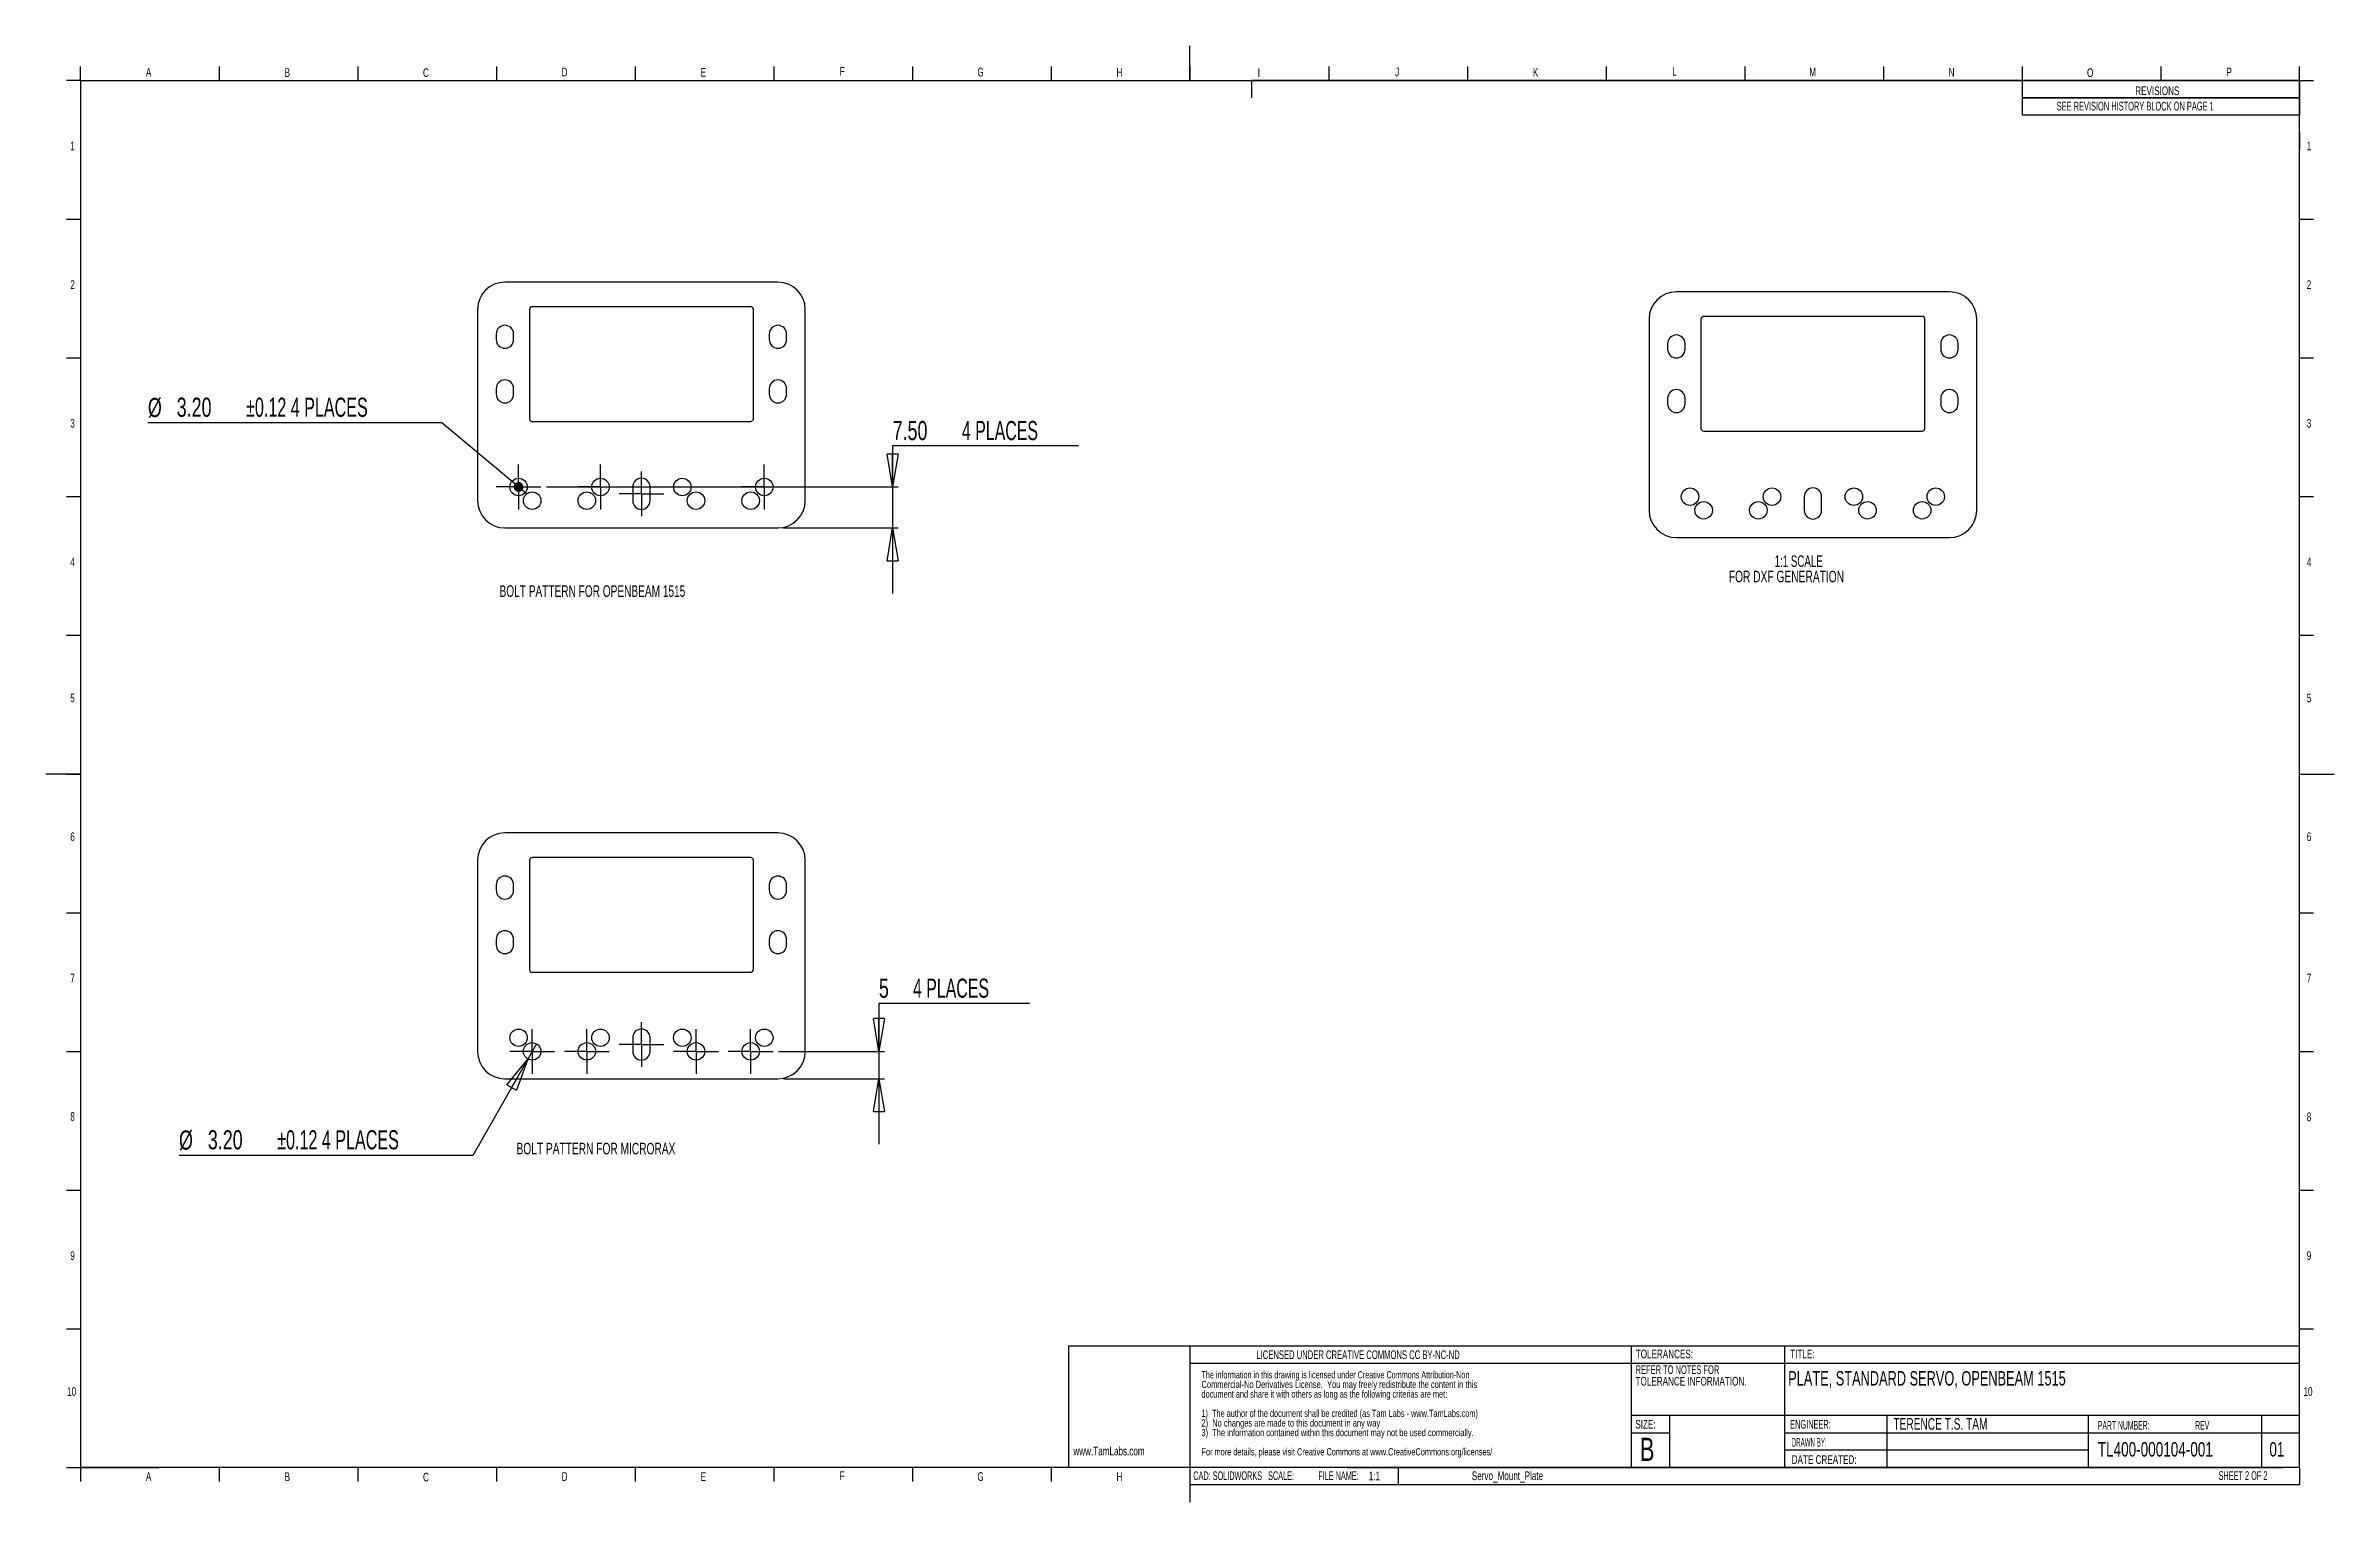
# Model space of a CAD drawing. Extents: x 6 to 425, y 6 to 273.
import ezdxf
from ezdxf.enums import TextEntityAlignment as Align

# ---------------------------------------------------------------- set-up
doc = ezdxf.new("R2010")
doc.units = 0
doc.layers.get('0').update_dxf_attribs({"linetype": 'CONTINUOUS'})
doc.dimstyles.new('SLDDIMSTYLE0', dxfattribs={"dimtxt": 3.5, "dimasz": 6, "dimexe": 0, "dimexo": 0.0625, "dimgap": 0.875, "dimtad": 0, "dimtih": 1, "dimtoh": 1, "dimrnd": 1e-09, "dimzin": 12, "dimblk1": 'CLOSED', "dimblk2": 'CLOSED', "dimsah": 1, "dimcen": 0.09, "dimazin": 3, "dimtfac": 1, "dimtmove": 0, "dimatfit": 3})
doc.dimstyles.new('SLDDIMSTYLE1', dxfattribs={"dimtxt": 3.5, "dimasz": 6, "dimexe": 0, "dimexo": 0.0625, "dimgap": 0.875, "dimtad": 0, "dimtih": 1, "dimtoh": 1, "dimrnd": 1e-09, "dimzin": 12, "dimblk1": 'NONE', "dimblk2": 'CLOSED', "dimsah": 1, "dimcen": 0, "dimazin": 3, "dimtol": 1, "dimtp": 0.12, "dimtm": 0.12, "dimtfac": 1, "dimtmove": 0, "dimatfit": 3})
doc.dimstyles.new('SLDDIMSTYLE2', dxfattribs={"dimtxt": 3.5, "dimasz": 6, "dimexe": 0, "dimexo": 0.0625, "dimgap": 0.875, "dimtad": 0, "dimtih": 1, "dimtoh": 1, "dimrnd": 1e-09, "dimzin": 4, "dimblk1": 'CLOSED', "dimblk2": 'CLOSED', "dimsah": 1, "dimcen": 0.09, "dimazin": 3, "dimtfac": 1, "dimtmove": 0, "dimatfit": 3})
doc.dimstyles.new('SLDDIMSTYLE3', dxfattribs={"dimtxt": 3.5, "dimasz": 1.8, "dimexe": 0, "dimexo": 0.0625, "dimgap": 0.875, "dimtad": 0, "dimtih": 1, "dimtoh": 1, "dimrnd": 1e-09, "dimzin": 12, "dimblk1": 'NONE', "dimblk2": 'DOT', "dimsah": 1, "dimcen": 0, "dimazin": 3, "dimtol": 1, "dimtp": 0.12, "dimtm": 0.12, "dimtfac": 1, "dimtmove": 0, "dimatfit": 3})

# ---------------------------------------------------------------- blocks, each defined once
blk = doc.blocks.new('SW_NOTE_0')
at = {"color": 0, "linetype": 'CONTINUOUS'}
for s, width, p in [('REFER TO NOTES FOR ', 0.626316, (0, 0)), ('TOLERANCE INFORMATION.', 0.7, (0, -2.12))]:
    blk.add_text(s, height=1.5875, dxfattribs=dict(at, width=width)).set_placement(p, align=Align.BOTTOM_LEFT)
blk = doc.blocks.new('SW_NOTE_1')
at = {"color": 0, "linetype": 'CONTINUOUS'}
for s, height, width, p in [('REVISIONS', 1.587, 0.7, (0, 0)), ('SEE REVISION HISTORY BLOCK ON PAGE 1', 1.5875, 0.641667, (-14.39, -2.82))]:
    blk.add_text(s, height=height, dxfattribs=dict(at, width=width)).set_placement(p, align=Align.BOTTOM_LEFT)
blk = doc.blocks.new('SW_NOTE_2')
at = {"color": 0, "linetype": 'CONTINUOUS'}
for s, width, p in [('The information in this drawing is licensed under Creative Commons Attribution-Non ', 0.653614, (0, 0)), ('Commercial-No Derivatives License.  You may freely redistribute the content in this ', 0.65, (0, -1.76)), ('document and share it with others as long as the following criterias are met: ', 0.637179, (0, -3.53)), ('2)  No changes are made to this document in any way ', 0.619231, (0, -8.82)), ('1)  The author of the document shall be credited (as Tam Labs - www.TamLabs.com) ', 0.635185, (0, -7.06)), ('3)  The information contained within this document may not be used commercially.', 0.6475, (0, -10.58)), ('For more details, please visit Creative Commons at www.CreativeCommons.org/licenses/', 0.666667, (0, -14.11))]:
    blk.add_text(s, height=1.3229, dxfattribs=dict(at, width=width)).set_placement(p, align=Align.BOTTOM_LEFT)
blk = doc.blocks.new('SW_NOTE_3')
at = {"color": 0, "linetype": 'CONTINUOUS'}
for s, height, width, p in [('1:1 SCALE ', 2.117, 0.63, (0, 0)), ('FOR DXF GENERATION', 2.1167, 0.661111, (-8.39, -2.82))]:
    blk.add_text(s, height=height, dxfattribs=dict(at, width=width)).set_placement(p, align=Align.BOTTOM_LEFT)
blk = doc.blocks.new('_CLOSED')
at = {"color": 0, "linetype": 'BYBLOCK'}
for p, q in [((-1, 0.166667), (0, 0)), ((-1, 0.166667), (-1, -0.166667)), ((0, 0), (-1, -0.166667)), ((0, 0), (-1, 0))]:
    blk.add_line(p, q, dxfattribs=at)
blk = doc.blocks.new('_D')
at = {"color": 7, "linetype": 'CONTINUOUS'}
for p, q in [((186.52, 97.68), (158.93, 97.68)), ((158.93, 97.68), (158.93, 88.9)), ((140.54, 88.9), (159.93, 88.9)), ((158.93, 88.9), (158.93, 83.9)), ((141.44, 83.9), (159.93, 83.9)), ((158.93, 83.9), (158.93, 71.9))]:
    blk.add_line(p, q, dxfattribs=at)
at = {"color": 7, "linetype": 'CONTINUOUS', "xscale": 6, "yscale": 6}
for p, rotation in [((158.93, 88.9, -1.4), 270), ((158.93, 83.9, -1.4), 90)]:
    blk.add_blockref('_CLOSED', p, dxfattribs=dict(at, rotation=rotation))
at = {"color": 7, "linetype": 'CONTINUOUS'}
for s, width, p in [('5', 0.7, (158.93, 97.68, -1.4)), (' 4 PLACES', 0.622222, (164.36, 97.68, -1.4))]:
    blk.add_text(s, height=3.5, dxfattribs=dict(at, width=width)).set_placement(p, align=Align.BOTTOM_LEFT)
blk = doc.blocks.new('_D_1')
at = {"color": 7, "linetype": 'CONTINUOUS'}
for p, q in [((96.23, 90.29), (94.64, 87.51)), ((94.64, 87.51), (84.57, 69.87)), ((84.57, 69.87), (30.75, 69.87))]:
    blk.add_line(p, q, dxfattribs=at)
at = {"color": 7, "linetype": 'CONTINUOUS', "xscale": 6, "yscale": 6, "rotation": 60.2916392858}
blk.add_blockref('_CLOSED', (94.64, 87.51, -1.4), dxfattribs=at)
at = {"color": 7, "linetype": 'CONTINUOUS'}
for s, width, p in [('%%c', 0.7, (30.75, 69.87, -1.4)), ('3.20', 0.7, (36.03, 69.92, -1.4)), (' ±0.12 4 PLACES', 0.63, (47.92, 69.92, -1.4))]:
    blk.add_text(s, height=3.5, dxfattribs=dict(at, width=width)).set_placement(p, align=Align.BOTTOM_LEFT)
blk = doc.blocks.new('_NONE')
blk = doc.blocks.new('SW_CENTERMARKSYMBOL_0')
at = {"color": 0, "linetype": 'CONTINUOUS'}
for p, q in [((-2.5, 0), (-4.1, 0)), ((0, 0), (-2.5, 0)), ((0, 2.5), (0, 4.1)), ((0, 0), (0, 2.5)), ((0, 0), (0, -2.5)), ((0, 0), (2.5, 0)), ((2.5, 0), (4.1, 0)), ((0, -2.5), (0, -4.1))]:
    blk.add_line(p, q, dxfattribs=at)
blk = doc.blocks.new('SW_CENTERMARKSYMBOL_1')
at = {"color": 0, "linetype": 'CONTINUOUS'}
for p, q in [((-2.5, 0), (-4.1, 0)), ((0, 0), (-2.5, 0)), ((0, 2.5), (0, 4.1)), ((0, 0), (0, 2.5)), ((0, 0), (0, -2.5)), ((0, 0), (2.5, 0)), ((2.5, 0), (4.1, 0)), ((10, 1.25), (10, 2.85)), ((10, -1.25), (10, 1.25)), ((20, 1.25), (20, 2.85)), ((20, -1.25), (20, 1.25)), ((0, -2.5), (0, -4.1)), ((7.5, -1.25), (5.9, -1.25)), ((10, -1.25), (7.5, -1.25)), ((10, -1.25), (10, -3.75)), ((10, -1.25), (12.5, -1.25)), ((10, -3.75), (10, -5.35)), ((12.5, -1.25), (14.1, -1.25)), ((17.5, -1.25), (15.9, -1.25)), ((20, -1.25), (17.5, -1.25)), ((20, -1.25), (20, -3.75)), ((20, -1.25), (22.5, -1.25)), ((20, -3.75), (20, -5.35)), ((22.5, -1.25), (24.1, -1.25))]:
    blk.add_line(p, q, dxfattribs=at)
blk = doc.blocks.new('SW_CENTERMARKSYMBOL_2')
at = {"color": 0, "linetype": 'CONTINUOUS'}
for p, q in [((-2.5, 0), (-4.1, 0)), ((0, 0), (-2.5, 0)), ((0, 2.5), (0, 4.1)), ((0, 0), (0, 2.5)), ((0, 0), (0, -2.5)), ((0, 0), (2.5, 0)), ((2.5, 0), (4.1, 0)), ((0, -2.5), (0, -4.1))]:
    blk.add_line(p, q, dxfattribs=at)
blk = doc.blocks.new('_D_2')
at = {"color": 7, "linetype": 'CONTINUOUS'}
for p, q in [((195.49, 199.79), (161.44, 199.79)), ((161.44, 199.79), (161.44, 192.26)), ((98.04, 192.26), (162.44, 192.26)), ((161.44, 192.26), (161.44, 184.76)), ((141.44, 184.76), (162.44, 184.76)), ((161.44, 184.76), (161.44, 172.76))]:
    blk.add_line(p, q, dxfattribs=at)
at = {"color": 7, "linetype": 'CONTINUOUS', "xscale": 6, "yscale": 6}
for p, rotation in [((161.44, 192.26, -1.4), 270), ((161.44, 184.76, -1.4), 90)]:
    blk.add_blockref('_CLOSED', p, dxfattribs=dict(at, rotation=rotation))
at = {"color": 7, "linetype": 'CONTINUOUS'}
for s, width, p in [('7.50', 0.7, (161.44, 199.79, -1.4)), (' 4 PLACES', 0.622222, (173.33, 199.79, -1.4))]:
    blk.add_text(s, height=3.5, dxfattribs=dict(at, width=width)).set_placement(p, align=Align.BOTTOM_LEFT)
blk = doc.blocks.new('_DOT')
at = {"color": 0, "linetype": 'BYBLOCK'}
blk.add_line((-0.5, 0), (-1, 0), dxfattribs=at)
at = {"color": 0, "linetype": 'BYBLOCK', "const_width": 0.5}
blk.add_lwpolyline([(-0.25, 0, 1), (0.25, 0, 1)], format="xyb", close=True, dxfattribs=at)
blk = doc.blocks.new('_D_3')
at = {"color": 7, "linetype": 'CONTINUOUS'}
for p, q in [((78.88, 204.01), (25.05, 204.01)), ((92.94, 192.26), (78.88, 204.01))]:
    blk.add_line(p, q, dxfattribs=at)
at = {"color": 7, "linetype": 'CONTINUOUS', "xscale": 1.8, "yscale": 1.8, "rotation": 140.1247915177}
blk.add_blockref('_DOT', (92.94, 192.26, -1.4), dxfattribs=at)
at = {"color": 7, "linetype": 'CONTINUOUS'}
for s, width, p in [('%%c', 0.7, (25.05, 204.01, -1.4)), ('3.20', 0.7, (30.33, 204.06, -1.4)), (' ±0.12 4 PLACES', 0.63, (42.22, 204.06, -1.4))]:
    blk.add_text(s, height=3.5, dxfattribs=dict(at, width=width)).set_placement(p, align=Align.BOTTOM_LEFT)
blk = doc.blocks.new('SW_CENTERMARKSYMBOL_3')
at = {"color": 0, "linetype": 'CONTINUOUS'}
for p, q in [((-2.5, 0), (-4.1, 0)), ((0, 0), (-2.5, 0)), ((0, 2.5), (0, 4.1)), ((0, 0), (0, 2.5)), ((0, 0), (0, -2.5)), ((0, 0), (2.5, 0)), ((2.5, 0), (4.1, 0)), ((0, -2.5), (0, -4.1))]:
    blk.add_line(p, q, dxfattribs=at)
blk = doc.blocks.new('SW_CENTERMARKSYMBOL_4')
at = {"color": 0, "linetype": 'CONTINUOUS'}
for p, q in [((22.5, 3.75), (22.5, 5.35)), ((-2.5, 0), (-4.1, 0)), ((0, 0), (-2.5, 0)), ((0, 2.5), (0, 4.1)), ((0, 0), (0, 2.5)), ((0, 0), (0, -2.5)), ((0, 0), (2.5, 0)), ((2.5, 0), (4.1, 0)), ((20, 1.25), (18.4, 1.25)), ((22.5, 1.25), (20, 1.25)), ((22.5, 1.25), (22.5, 3.75)), ((22.5, 1.25), (22.5, -1.25)), ((22.5, 1.25), (25, 1.25)), ((25, 1.25), (26.6, 1.25)), ((0, -2.5), (0, -4.1)), ((22.5, -1.25), (22.5, -2.85))]:
    blk.add_line(p, q, dxfattribs=at)
blk = doc.blocks.new('SW_CENTERMARKSYMBOL_5')
at = {"color": 0, "linetype": 'CONTINUOUS'}
for p, q in [((-2.5, 0), (-4.1, 0)), ((0, 0), (-2.5, 0)), ((0, 2.5), (0, 4.1)), ((0, 0), (0, 2.5)), ((0, 0), (0, -2.5)), ((0, 0), (2.5, 0)), ((2.5, 0), (4.1, 0)), ((0, -2.5), (0, -4.1))]:
    blk.add_line(p, q, dxfattribs=at)

msp = doc.modelspace()

# ---------------------------------------------------------------- linework, layer by layer
at = {"color": 7, "linetype": 'CONTINUOUS'}
for p, q in [((215.9, 266.7), (215.9, 273.05)), ((12.7, 266.7), (12.7, 269.24)), ((38.1, 269.24), (38.1, 266.7)), ((63.5, 269.24), (63.5, 266.7)), ((88.9, 269.24), (88.9, 266.7)), ((114.3, 269.24), (114.3, 266.7)), ((139.7, 269.24), (139.7, 266.7)), ((165.1, 269.24), (165.1, 266.7)), ((190.5, 269.24), (190.5, 266.7)), ((215.9, 269.24), (215.9, 266.7)), ((241.3, 269.24), (241.3, 266.7)), ((266.7, 269.24), (266.7, 266.7)), ((292.1, 269.24), (292.1, 266.7)), ((317.5, 269.24), (317.5, 266.7)), ((342.9, 269.24), (342.9, 266.7)), ((368.3, 269.24), (368.3, 266.7)), ((393.7, 269.24), (393.7, 266.7)), ((419.1, 266.7), (419.1, 269.24)), ((12.7, 266.7), (10.16, 266.7)), ((12.7, 266.7), (419.1, 266.7)), ((12.7, 266.7), (12.7, 12.7)), ((419.1, 266.7), (227.162, 266.7)), ((227.162, 266.7), (227.162, 263.525)), ((419.1, 266.7), (368.3, 266.7)), ((368.3, 266.7), (368.3, 260.35)), ((419.1, 12.7), (419.1, 266.7)), ((419.1, 266.7), (419.1, 263.525)), ((419.1, 266.7), (419.1, 260.35)), ((419.1, 266.7), (421.64, 266.7)), ((419.1, 263.525), (368.3, 263.525)), ((368.3, 263.525), (419.1, 263.525)), ((419.1, 260.35), (368.3, 260.35)), ((419.1, 263.525), (419.1, 260.35)), ((419.1, 257.175), (419.1, 254)), ((10.16, 241.3), (12.7, 241.3)), ((419.1, 241.3), (421.64, 241.3)), ((140.435, 229.76), (90.435, 229.76)), ((354.978, 227.991), (304.978, 227.991)), ((85.435, 224.76), (85.435, 189.76)), ((94.935, 224.76), (94.935, 204.76)), ((135.435, 225.26), (95.435, 225.26)), ((135.935, 204.76), (135.935, 224.76)), ((145.435, 189.76), (145.435, 224.76)), ((299.978, 222.991), (299.978, 187.991)), ((309.478, 222.991), (309.478, 202.991)), ((349.978, 223.491), (309.978, 223.491)), ((350.478, 202.991), (350.478, 222.991)), ((359.978, 187.991), (359.978, 222.991)), ((88.835, 220.26), (88.835, 219.26)), ((92.035, 219.26), (92.035, 220.26)), ((138.835, 220.26), (138.835, 219.26)), ((142.035, 219.26), (142.035, 220.26)), ((303.378, 218.491), (303.378, 217.491)), ((306.578, 217.491), (306.578, 218.491)), ((353.378, 218.491), (353.378, 217.491)), ((356.578, 217.491), (356.578, 218.491)), ((10.16, 215.9), (12.7, 215.9)), ((419.1, 215.9), (421.64, 215.9)), ((88.835, 210.26), (88.835, 209.26)), ((92.035, 209.26), (92.035, 210.26)), ((138.835, 210.26), (138.835, 209.26)), ((142.035, 209.26), (142.035, 210.26)), ((303.378, 208.491), (303.378, 207.491)), ((306.578, 207.491), (306.578, 208.491)), ((353.378, 208.491), (353.378, 207.491)), ((356.578, 207.491), (356.578, 208.491)), ((95.435, 204.26), (135.435, 204.26)), ((309.978, 202.491), (349.978, 202.491)), ((10.16, 190.5), (12.7, 190.5)), ((113.835, 192.26), (113.835, 189.76)), ((117.035, 189.76), (117.035, 192.26)), ((328.378, 190.491), (328.378, 187.991)), ((331.578, 187.991), (331.578, 190.491)), ((419.1, 190.5), (421.64, 190.5)), ((90.435, 184.76), (140.435, 184.76)), ((304.978, 182.991), (354.978, 182.991)), ((10.16, 165.1), (12.7, 165.1)), ((419.1, 165.1), (421.64, 165.1)), ((12.7, 139.7), (6.35, 139.7)), ((10.16, 139.7), (12.7, 139.7)), ((419.1, 139.7), (421.64, 139.7)), ((419.1, 139.7), (425.45, 139.7)), ((140.435, 128.903), (90.435, 128.903)), ((85.435, 123.903), (85.435, 88.903)), ((94.935, 123.903), (94.935, 103.903)), ((135.435, 124.403), (95.435, 124.403)), ((135.935, 103.903), (135.935, 123.903)), ((145.435, 88.903), (145.435, 123.903)), ((88.835, 119.403), (88.835, 118.403)), ((92.035, 118.403), (92.035, 119.403)), ((138.835, 119.403), (138.835, 118.403)), ((142.035, 118.403), (142.035, 119.403)), ((10.16, 114.3), (12.7, 114.3)), ((419.1, 114.3), (421.64, 114.3)), ((88.835, 109.403), (88.835, 108.403)), ((92.035, 108.403), (92.035, 109.403)), ((138.835, 109.403), (138.835, 108.403)), ((142.035, 108.403), (142.035, 109.403)), ((95.435, 103.403), (135.435, 103.403)), ((10.16, 88.9), (12.7, 88.9)), ((113.835, 91.403), (113.835, 88.903)), ((117.035, 88.903), (117.035, 91.403)), ((419.1, 88.9), (421.64, 88.9)), ((90.435, 83.903), (140.435, 83.903)), ((10.16, 63.5), (12.7, 63.5)), ((419.1, 63.5), (421.64, 63.5)), ((10.16, 38.1), (12.7, 38.1)), ((419.1, 12.7), (419.1, 38.1)), ((419.1, 38.1), (421.64, 38.1)), ((215.9, 34.925), (193.675, 34.925)), ((193.675, 34.925), (193.675, 12.7)), ((215.9, 34.925), (215.9, 12.7)), ((419.1, 34.925), (215.9, 34.925)), ((215.9, 34.925), (215.9, 12.7)), ((296.712, 34.925), (296.712, 12.7)), ((324.794, 34.925), (324.794, 12.7)), ((296.712, 31.75), (215.9, 31.75)), ((419.1, 31.75), (296.712, 31.75)), ((419.1, 22.225), (296.712, 22.225)), ((303.697, 22.225), (303.697, 12.7)), ((343.506, 22.225), (343.506, 12.7)), ((380.365, 22.225), (380.365, 12.7)), ((412.115, 22.225), (412.115, 12.7)), ((296.712, 19.05), (303.697, 19.05)), ((324.794, 19.05), (419.1, 19.05)), ((10.16, 12.7), (27.084, 12.7)), ((200.201, 12.7), (12.7, 12.7)), ((12.7, 12.7), (12.7, 10.16)), ((38.1, 12.7), (38.1, 10.16)), ((63.5, 12.7), (63.5, 10.16)), ((88.9, 12.7), (88.9, 10.16)), ((114.3, 12.7), (114.3, 10.16)), ((139.7, 12.7), (139.7, 10.16)), ((165.1, 12.7), (165.1, 10.16)), ((190.5, 12.7), (190.5, 10.16)), ((215.9, 12.7), (193.675, 12.7)), ((419.1, 12.7), (200.201, 12.7)), ((215.9, 12.7), (215.9, 9.525)), ((215.9, 12.7), (215.9, 10.16)), ((215.9, 12.7), (215.9, 6.35)), ((419.1, 12.7), (244.7, 12.7)), ((330.2, 12.7), (244.7, 12.7)), ((244.7, 12.7), (330.2, 12.7)), ((330.2, 12.7), (244.7, 12.7)), ((251.05, 12.7), (244.7, 12.7)), ((254, 12.7), (254, 9.525)), ((274.32, 12.7), (317.529, 12.7)), ((317.53, 12.7), (339.755, 12.7)), ((380.365, 15.875), (324.794, 15.875)), ((368.3, 12.7), (330.2, 12.7)), ((339.725, 12.7), (415.957, 12.7)), ((419.1, 12.7), (368.3, 12.7)), ((419.1, 12.7), (419.1, 9.525)), ((419.1, 9.525), (215.9, 9.525))]:
    msp.add_line(p, q, dxfattribs=at)
for centre in [(92.935, 192.26), (107.935, 192.26), (122.935, 192.26), (137.935, 192.26), (95.435, 189.76), (105.435, 189.76), (125.435, 189.76), (135.435, 189.76), (307.478, 190.491), (309.978, 187.991), (319.978, 187.991), (322.478, 190.491), (337.478, 190.491), (339.978, 187.991), (349.978, 187.991), (352.478, 190.491), (92.935, 91.403), (107.935, 91.403), (122.935, 91.403), (137.935, 91.403), (95.435, 88.903), (105.435, 88.903), (125.435, 88.903), (135.435, 88.903)]:
    msp.add_circle(centre, 1.6, dxfattribs=at)
for centre, radius, start, end in [((90.435, 224.76), 5, 90, 180), ((140.435, 224.76), 5, 0, 90), ((304.978, 222.991), 5, 90, 180), ((354.978, 222.991), 5, 0, 90), ((95.435, 224.76), 0.5, 90, 180), ((135.435, 224.76), 0.5, 0, 90), ((309.978, 222.991), 0.5, 90, 180), ((349.978, 222.991), 0.5, 0, 90), ((90.435, 220.26), 1.6, 0, 180), ((90.435, 219.26), 1.6, 180, 0), ((140.435, 220.26), 1.6, 0, 180), ((140.435, 219.26), 1.6, 180, 0), ((304.978, 218.491), 1.6, 360, 180), ((354.978, 218.491), 1.6, 360, 180), ((304.978, 217.491), 1.6, 180, 0), ((354.978, 217.491), 1.6, 180, 0), ((90.435, 210.26), 1.6, 360, 180), ((140.435, 210.26), 1.6, 0, 180), ((304.978, 208.491), 1.6, 0, 180), ((354.978, 208.491), 1.6, 0, 180), ((90.435, 209.26), 1.6, 180, 0), ((140.435, 209.26), 1.6, 180, 0), ((304.978, 207.491), 1.6, 180, 0), ((354.978, 207.491), 1.6, 180, 0), ((95.435, 204.76), 0.5, 180, 270), ((135.435, 204.76), 0.5, 270, 0), ((309.978, 202.991), 0.5, 180, 270), ((349.978, 202.991), 0.5, 270, 0), ((115.435, 192.26), 1.6, 0, 180), ((90.435, 189.76), 5, 180, 270), ((115.435, 189.76), 1.6, 180, 0), ((140.435, 189.76), 5, 270, 0), ((329.978, 190.491), 1.6, 0, 180), ((304.978, 187.991), 5, 180, 270), ((329.978, 187.991), 1.6, 180, 0), ((354.978, 187.991), 5, 270, 0), ((90.435, 123.903), 5, 90, 180), ((140.435, 123.903), 5, 0, 90), ((95.435, 123.903), 0.5, 90, 180), ((135.435, 123.903), 0.5, 0, 90), ((90.435, 119.403), 1.6, 0, 180), ((90.435, 118.403), 1.6, 180, 0), ((140.435, 119.403), 1.6, 0, 180), ((140.435, 118.403), 1.6, 180, 0), ((90.435, 109.403), 1.6, 0, 180), ((140.435, 109.403), 1.6, 0, 180), ((90.435, 108.403), 1.6, 180, 0), ((140.435, 108.403), 1.6, 180, 0), ((95.435, 103.903), 0.5, 180, 270), ((135.435, 103.903), 0.5, 270, 0), ((115.435, 91.403), 1.6, 0, 180), ((90.435, 88.903), 5, 180, 270), ((115.435, 88.903), 1.6, 180, 0), ((140.435, 88.903), 5, 270, 0)]:
    msp.add_arc(centre, radius, start, end, dxfattribs=at)

# ---------------------------------------------------------------- block references
for name, p in [('SW_NOTE_1', (389.011, 263.542)), ('SW_CENTERMARKSYMBOL_3', (92.935, 192.26)), ('SW_CENTERMARKSYMBOL_5', (107.935, 192.26)), ('SW_CENTERMARKSYMBOL_4', (115.435, 191.01)), ('SW_NOTE_3', (322.964, 176.987)), ('SW_CENTERMARKSYMBOL_0', (95.435, 88.903)), ('SW_CENTERMARKSYMBOL_2', (105.435, 88.903)), ('SW_CENTERMARKSYMBOL_1', (115.435, 90.153)), ('SW_NOTE_2', (217.996, 28.631)), ('SW_NOTE_0', (297.505, 29.355))]:
    msp.add_blockref(name, p, dxfattribs=at)

# ---------------------------------------------------------------- texts
for s, height, width, p in [('A', 1.587, 0.7, (24.693, 266.936)), ('B', 1.587, 0.7, (50.094, 266.886)), ('C', 1.587, 0.7, (75.436, 266.863)), ('D', 1.587, 0.7, (100.836, 266.964)), ('E', 1.587, 0.7, (126.294, 266.914)), ('F', 1.587, 0.7, (151.753, 267.116)), ('G', 1.587, 0.7, (176.975, 266.964)), ('H', 1.587, 0.7, (202.434, 266.914)), ('I', 1.587, 0.7, (228.305, 266.863)), ('J', 1.587, 0.7, (253.469, 266.964)), ('K', 1.587, 0.7, (278.693, 266.914)), ('L', 1.587, 0.7, (304.211, 267.116)), ('M', 1.587, 0.7, (329.317, 266.964)), ('N', 1.587, 0.7, (354.834, 266.914)), ('O', 1.587, 0.7, (380.175, 266.863)), ('P', 1.587, 0.7, (405.693, 266.964)), ('1', 1.587, 0.7, (10.841, 253.449)), ('1', 1.587, 0.7, (420.416, 253.449)), ('2', 1.587, 0.7, (10.841, 228.049)), ('2', 1.587, 0.7, (420.416, 228.049)), ('3', 1.587, 0.7, (10.841, 202.649)), ('3', 1.587, 0.7, (420.416, 202.649)), ('4', 1.587, 0.7, (10.841, 177.249)), ('4', 1.587, 0.7, (420.416, 177.249)), ('BOLT PATTERN FOR OPENBEAM 1515', 2.11667, 0.653333, (89.455, 171.501)), ('5', 1.587, 0.7, (10.841, 152.354)), ('5', 1.587, 0.7, (420.416, 152.354)), ('6', 1.587, 0.7, (10.841, 126.954)), ('6', 1.587, 0.7, (420.416, 126.954)), ('7', 1.587, 0.7, (10.841, 101.049)), ('7', 1.587, 0.7, (420.416, 101.049)), ('8', 1.587, 0.7, (10.841, 75.724)), ('8', 1.587, 0.7, (420.416, 75.649)), ('BOLT PATTERN FOR MICRORAX', 2.11667, 0.658, (92.574, 69.411)), ('9', 1.587, 0.7, (10.841, 50.249)), ('9', 1.587, 0.7, (420.416, 50.249)), ('LICENSED UNDER CREATIVE COMMONS CC BY-NC-ND', 1.5875, 0.659302, (228.05, 32.09)), ('TOLERANCES:', 1.5875, 0.7, (297.532, 32.232)), ('TITLE:', 1.5875, 0.7, (325.819, 32.232)), ('PLATE, STANDARD SERVO, OPENBEAM 1515', 2.64583, 0.661111, (325.455, 26.926)), ('10', 1.5875, 0.7, (10.251, 25.354)), ('10', 1.5875, 0.7, (419.826, 25.354)), ('SIZE:', 1.5875, 0.7, (297.45, 19.361)), (' ENGINEER: ', 1.5875, 0.636364, (325.442, 19.361)), ('TERENCE T.S. TAM', 2.11667, 0.65625, (344.716, 18.999)), ('PART NUMBER:                        REV ', 1.5875, 0.4725, (382.156, 19.161)), ('B', 4.233, 0.7, (298.318, 12.644)), ('DRAWN BY:                            ', 1.5875, 0.425676, (326.093, 16.031)), ('TL400-000104-001', 2.64583, 0.7, (382.156, 13.92)), ('01', 2.6458, 0.7, (413.574, 13.92)), ('www.TamLabs.com', 1.5875, 0.7, (194.549, 14.447)), ('DATE CREATED:', 1.5875, 0.7, (326.093, 12.892)), ('A', 1.587, 0.7, (24.693, 9.789)), ('B', 1.587, 0.7, (50.094, 9.739)), ('C', 1.587, 0.7, (75.436, 9.688)), ('D', 1.587, 0.7, (100.836, 9.789)), ('E', 1.587, 0.7, (126.294, 9.739)), ('F', 1.587, 0.7, (151.753, 9.941)), ('G', 1.587, 0.7, (176.975, 9.789)), ('H', 1.587, 0.7, (202.434, 9.739)), ('CAD: SOLIDWORKS   SCALE:            FILE NAME:            ', 1.5875, 0.525, (216.505, 9.938)), ('1:1', 1.5875, 0.7, (248.637, 9.909)), ('Servo_Mount_Plate', 1.5875, 0.7, (267.509, 9.926)), ('SHEET 2 OF 2', 1.5875, 0.6125, (404.264, 9.966))]:
    msp.add_text(s, height=height, dxfattribs=dict(at, width=width)).set_placement(p, align=Align.BOTTOM_LEFT)

# ---------------------------------------------------------------- dimensions: what is measured, and where the dimension line sits
for p1, p2, dimstyle, picture, middle in [((95.391, 190.209), (92.935, 192.26), 'SLDDIMSTYLE3', '_D_3', (51.17, 206.811)), ((96.228, 90.293), (94.642, 87.513), 'SLDDIMSTYLE1', '_D_1', (56.867, 72.671))]:
    dim = msp.add_diameter_dim_2p(p1=p1, p2=p2, text='<> 4 PLACES', dimstyle=dimstyle, dxfattribs=at)
    dim.commit()
    dim.dimension.update_dxf_attribs({"geometry": picture, "text_midpoint": middle, "dimtype": 163})
for base, p1, p2, dimstyle, picture, middle in [((161.435, 184.76), (97.035, 192.26), (140.435, 184.76), 'SLDDIMSTYLE2', '_D_2', (161.435, 202.572)), ((158.931, 83.903), (139.535, 88.903), (140.435, 83.903), 'SLDDIMSTYLE0', '_D', (158.931, 100.455))]:
    dim = msp.add_linear_dim(base=base, p1=p1, p2=p2, angle=90, text='<> 4 PLACES', dimstyle=dimstyle, dxfattribs=at)
    dim.commit()
    dim.dimension.update_dxf_attribs({"geometry": picture, "text_midpoint": middle, "dimtype": 160})

doc.saveas('drawing.dxf')
